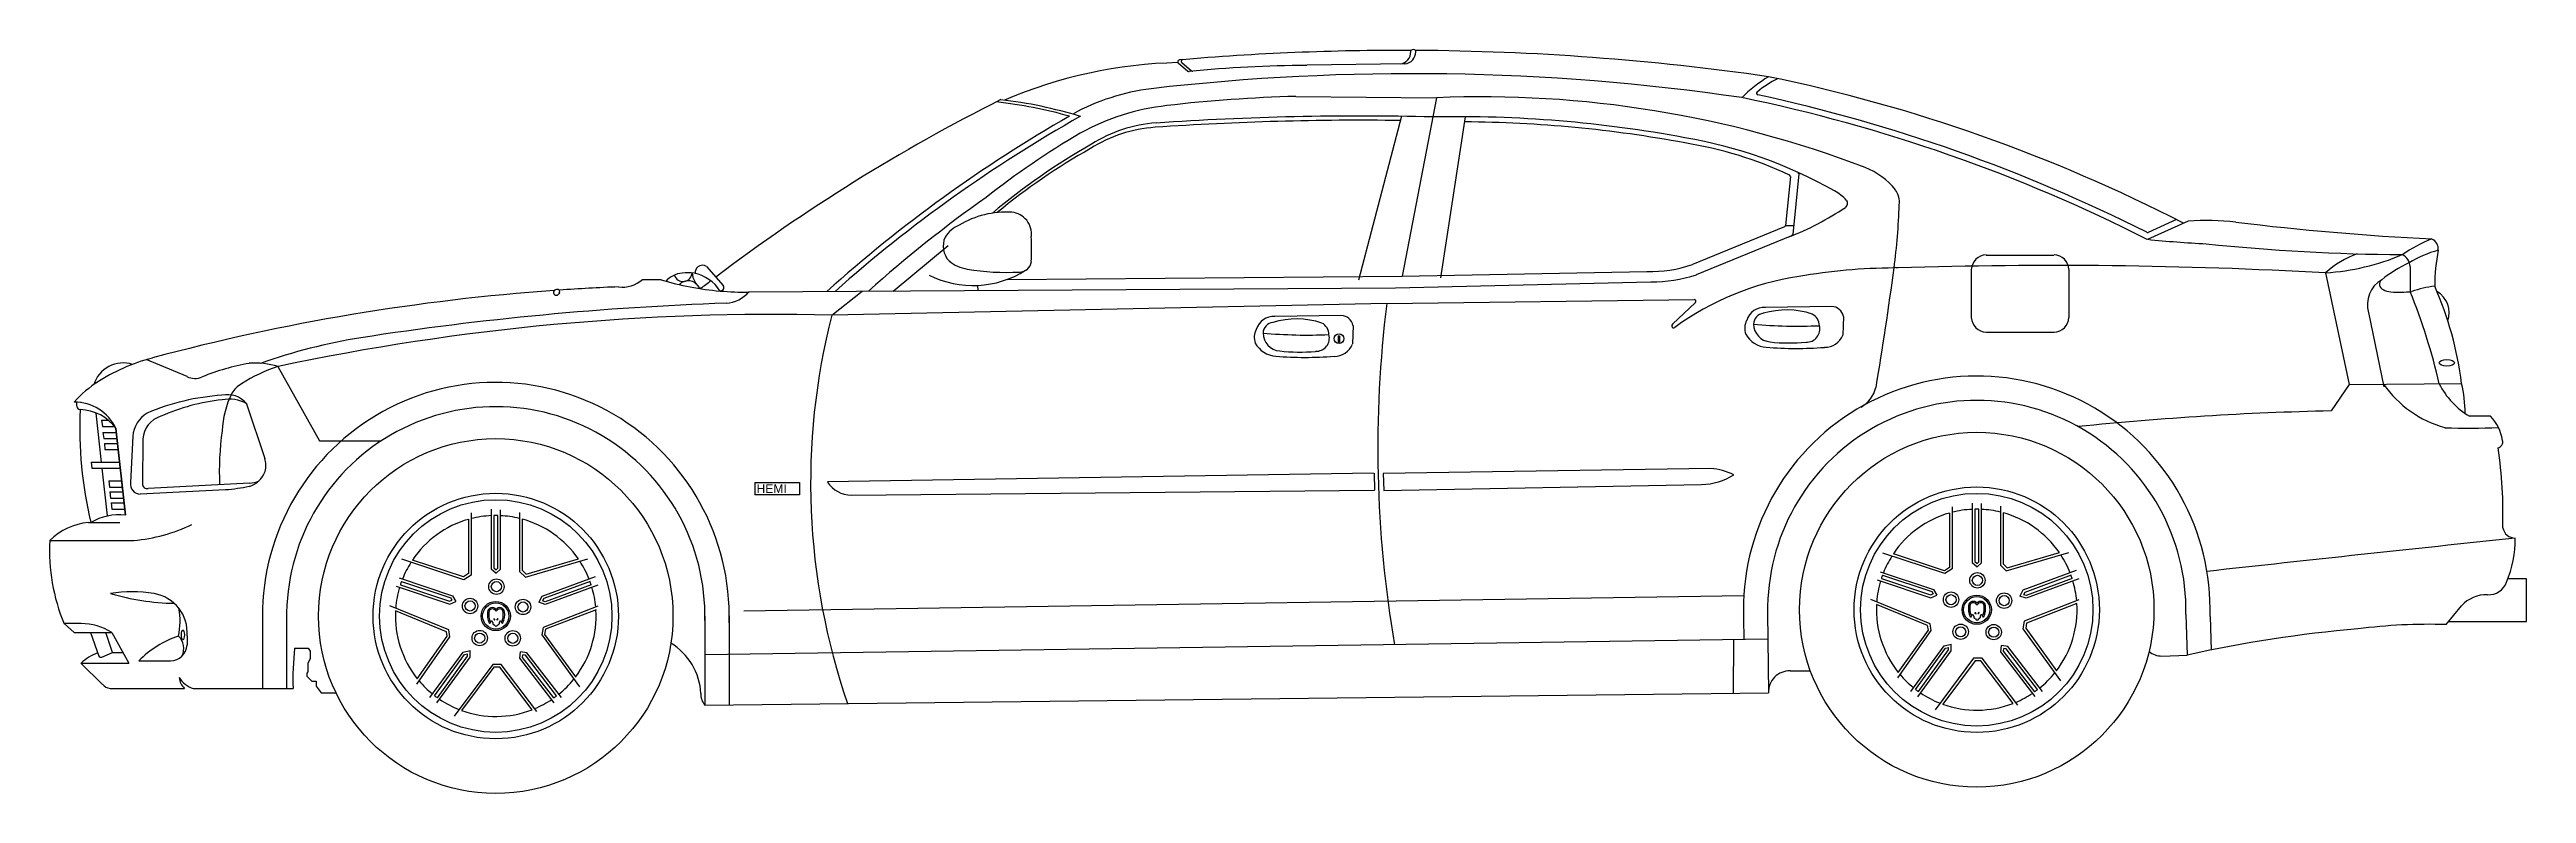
# Model space of a CAD drawing. Header units: inches. Extents: x 58654 to 58854, y 25122 to 25182.
import ezdxf

# ---------------------------------------------------------------- set-up
doc = ezdxf.new("R2010")
doc.units = ezdxf.units.IN
doc.header["$MEASUREMENT"] = 0

# ---------------------------------------------------------------- blocks, each defined once
blk = doc.blocks.new('1')
at = {"color": 7}
for p, q in [((58744.83, 25181.16), (58745.61, 25180.5)), ((58745.13, 25181.19), (58745.91, 25180.53)), ((58763.16, 25181.09), (58755.22, 25180.97)), ((58763.63, 25182.08), (58763.63, 25182.17)), ((58764.03, 25182.05), (58764.03, 25182.17)), ((58754.34, 25178.45), (58765.7, 25178.33)), ((58762.87, 25176.85), (58759.4, 25163.63)), ((58765.7, 25178.33), (58762.93, 25163.95)), ((58768.03, 25176.82), (58766.03, 25163.8)), ((58794.3, 25171.98), (58793.91, 25168.03)), ((58794.97, 25172.2), (58794.49, 25167.32)), ((58793.83, 25167.92), (58786.39, 25164.88)), ((58794.4, 25167.21), (58786.7, 25164.06)), ((58793.91, 25168.03), (58794.56, 25168.03)), ((58826.44, 25168.39), (58823.15, 25166.91)), ((58825.51, 25168.51), (58823.22, 25167.48)), ((58706.71, 25164.72), (58708.06, 25163.2)), ((58721.79, 25162.74), (58726.24, 25166.43)), ((58810.12, 25165.65), (58815.6, 25165.65)), ((58844.38, 25164.72), (58844.38, 25162.69)), ((58694.67, 25162.86), (58694.59, 25162.86)), ((58694.83, 25162.6), (58694.78, 25162.53)), ((58701.55, 25163.67), (58703.05, 25163.67)), ((58710.15, 25162.67), (58762.38, 25162.99)), ((58716.84, 25160.8), (58719.29, 25162.73)), ((58728.62, 25163.19), (58728.64, 25162.78)), ((58731, 25163.67), (58762.93, 25163.95)), ((58762.38, 25162.99), (58783.03, 25163.49)), ((58762.93, 25163.95), (58782.71, 25164.31)), ((58808.92, 25164.48), (58808.92, 25160.6)), ((58816.8, 25164.48), (58816.8, 25160.6)), ((58837.54, 25164.21), (58839.46, 25155.2)), ((58761.68, 25161.74), (58716.84, 25160.8)), ((58758.02, 25160.77), (58752.65, 25160.7)), ((58761.68, 25161.74), (58786.54, 25162.07)), ((58784.78, 25160.07), (58786.64, 25161.83)), ((58797.65, 25161.5), (58792.28, 25161.42)), ((58798.58, 25160.7), (58798.54, 25159.19)), ((58842.27, 25155.02), (58841.03, 25161)), ((58757.77, 25159.12), (58757.88, 25159.12)), ((58757.77, 25159.12), (58757.77, 25158.62)), ((58757.88, 25158.62), (58757.77, 25158.62)), ((58757.88, 25159.12), (58757.88, 25158.62)), ((58758.96, 25159.97), (58758.91, 25158.47)), ((58810.12, 25159.43), (58815.6, 25159.43)), ((58664.74, 25155.84), (58661.45, 25157.21)), ((58672.09, 25156.64), (58675.45, 25150.64)), ((58839.46, 25155.2), (58838, 25153.07)), ((58839.46, 25155.2), (58848.54, 25155.28)), ((58655.83, 25153.46), (58655.83, 25153.77)), ((58657.84, 25148.94), (58657.41, 25152.89)), ((58669.56, 25153.64), (58671.03, 25149.23)), ((58657.84, 25152.31), (58657.9, 25151.81)), ((58657.84, 25152.31), (58658.38, 25152.31)), ((58657.9, 25151.81), (58658.88, 25151.81)), ((58657.95, 25151.33), (58659.04, 25151.33)), ((58657.95, 25151.33), (58658.01, 25150.83)), ((58658.01, 25150.83), (58659.09, 25150.83)), ((58659, 25151.65), (58659.76, 25144.66)), ((58659.76, 25144.66), (58659, 25151.65)), ((58660.36, 25151.02), (58660.17, 25147.29)), ((58661.16, 25150.8), (58661.14, 25147.18)), ((58675.45, 25150.64), (58680.41, 25150.64)), ((58657, 25148.94), (58657.06, 25148.44)), ((58657, 25148.94), (58659.3, 25148.94)), ((58658.06, 25150.44), (58659.13, 25150.44)), ((58658.06, 25150.44), (58658.11, 25149.94)), ((58658.11, 25149.94), (58659.19, 25149.94)), ((58657.06, 25148.44), (58659.35, 25148.44)), ((58658.31, 25144.59), (58657.89, 25148.44)), ((58658.41, 25147.42), (58659.46, 25147.42)), ((58658.41, 25147.42), (58658.47, 25146.91)), ((58658.47, 25146.91), (58659.53, 25146.91)), ((58658.51, 25146.54), (58659.55, 25146.54)), ((58658.51, 25146.54), (58658.57, 25146.03)), ((58667.85, 25146.71), (58660.96, 25146.34)), ((58669.78, 25147.24), (58661.61, 25146.8)), ((58710.62, 25147.3), (58714.23, 25147.3)), ((58710.62, 25147.3), (58710.62, 25146.28)), ((58714.23, 25147.3), (58714.23, 25146.28)), ((58760.62, 25148.05), (58716.49, 25147.33)), ((58718.41, 25146.26), (58760.69, 25146.67)), ((58760.66, 25148.05), (58760.69, 25146.67)), ((58787.86, 25148.42), (58761.39, 25148.01)), ((58761.39, 25148.01), (58761.45, 25146.63)), ((58761.45, 25146.63), (58787.12, 25147.14)), ((58658.57, 25146.03), (58659.61, 25146.03)), ((58658.61, 25145.64), (58659.65, 25145.64)), ((58658.61, 25145.64), (58658.67, 25145.13)), ((58658.67, 25145.13), (58659.71, 25145.13)), ((58687.7, 25144.83), (58687.7, 25139.81)), ((58689.33, 25145.13), (58689.33, 25140.31)), ((58689.54, 25144.62), (58689.54, 25140.41)), ((58689.86, 25140.38), (58689.86, 25144.62)), ((58690.07, 25140.29), (58690.07, 25145.09)), ((58691.6, 25144.87), (58691.6, 25140.11)), ((58714.23, 25146.28), (58710.62, 25146.28)), ((58807.16, 25144.82), (58807.16, 25140.43)), ((58807.37, 25145.33), (58807.37, 25140.32)), ((58809, 25145.63), (58809, 25140.82)), ((58809.21, 25145.13), (58809.21, 25140.91)), ((58809.53, 25140.89), (58809.53, 25145.13)), ((58809.74, 25140.8), (58809.74, 25145.59)), ((58811.27, 25145.37), (58811.27, 25140.62)), ((58811.49, 25144.85), (58811.49, 25140.71)), ((58653.65, 25142.61), (58660.44, 25142.61)), ((58656.77, 25144.07), (58659.32, 25144.07)), ((58687.49, 25144.32), (58687.49, 25139.93)), ((58691.81, 25144.34), (58691.81, 25140.2)), ((58687.12, 25139.44), (58682.1, 25141.09)), ((58687.09, 25139.67), (58682.95, 25141.03)), ((58692.08, 25139.65), (58697.14, 25141.13)), ((58692.14, 25139.89), (58696.37, 25141.12)), ((58806.79, 25139.94), (58801.77, 25141.59)), ((58806.76, 25140.17), (58802.62, 25141.53)), ((58809, 25140.82), (58809.4, 25140.48)), ((58809.21, 25140.91), (58809.39, 25140.76)), ((58809.39, 25140.76), (58809.53, 25140.89)), ((58809.4, 25140.48), (58809.74, 25140.8)), ((58811.27, 25140.62), (58811.75, 25140.16)), ((58811.49, 25140.71), (58811.81, 25140.39)), ((58811.75, 25140.16), (58816.81, 25141.63)), ((58811.81, 25140.39), (58816.04, 25141.63)), ((58681.64, 25138.93), (58685.97, 25137.48)), ((58681.88, 25139.59), (58686.19, 25138.15)), ((58681.98, 25139.04), (58685.96, 25137.71)), ((58682.07, 25139.3), (58686.05, 25137.97)), ((58687.49, 25139.93), (58687.09, 25139.67)), ((58687.7, 25139.81), (58687.12, 25139.44)), ((58689.33, 25140.31), (58689.73, 25139.97)), ((58689.54, 25140.41), (58689.72, 25140.25)), ((58689.72, 25140.25), (58689.86, 25140.38)), ((58689.73, 25139.97), (58690.07, 25140.29)), ((58691.6, 25140.11), (58692.08, 25139.65)), ((58691.81, 25140.2), (58692.14, 25139.89)), ((58697.71, 25139.68), (58693.42, 25138.09)), ((58697.31, 25139.3), (58693.57, 25137.92)), ((58697.4, 25139.04), (58693.67, 25137.66)), ((58697.93, 25139.01), (58693.67, 25137.43)), ((58801.31, 25139.43), (58805.64, 25137.98)), ((58801.55, 25140.09), (58805.86, 25138.65)), ((58801.65, 25139.54), (58805.63, 25138.21)), ((58801.75, 25139.81), (58805.72, 25138.48)), ((58805.86, 25138.65), (58806.13, 25138.2)), ((58807.16, 25140.43), (58806.76, 25140.17)), ((58807.37, 25140.32), (58806.79, 25139.94)), ((58813.09, 25138.59), (58812.85, 25138.12)), ((58817.38, 25140.18), (58813.09, 25138.59)), ((58816.98, 25139.81), (58813.24, 25138.42)), ((58817.07, 25139.54), (58813.34, 25138.16)), ((58817.6, 25139.52), (58813.34, 25137.94)), ((58853.78, 25139.5), (58852.28, 25139.5)), ((58853.78, 25136.06), (58853.78, 25139.5)), ((58670.85, 25136.49), (58670.85, 25130.66)), ((58672.79, 25136.51), (58672.79, 25130.66)), ((58685.91, 25135.39), (58681.12, 25137.34)), ((58685.72, 25135.24), (58681.59, 25136.92)), ((58685.96, 25137.71), (58686.15, 25137.79)), ((58685.97, 25137.48), (58686.46, 25137.69)), ((58686.05, 25137.97), (58686.15, 25137.79)), ((58686.19, 25138.15), (58686.46, 25137.69)), ((58689.63, 25136.98), (58689.71, 25136.89)), ((58689.79, 25136.98), (58689.71, 25136.89)), ((58693.42, 25138.09), (58693.18, 25137.62)), ((58693.67, 25137.43), (58693.18, 25137.62)), ((58693.57, 25137.92), (58693.47, 25137.73)), ((58693.67, 25137.66), (58693.47, 25137.73)), ((58697.95, 25137.3), (58693.51, 25135.59)), ((58697.79, 25137.01), (58693.7, 25135.44)), ((58706.59, 25136.49), (58706.59, 25129.32)), ((58708.54, 25136.53), (58708.54, 25129.34)), ((58790.54, 25138.14), (58709.74, 25136.91)), ((58792.46, 25136.74), (58792.54, 25130.31)), ((58805.59, 25135.89), (58800.8, 25137.84)), ((58805.39, 25135.74), (58801.26, 25137.43)), ((58805.63, 25138.21), (58805.83, 25138.3)), ((58805.64, 25137.98), (58806.13, 25138.2)), ((58805.72, 25138.48), (58805.83, 25138.3)), ((58809.12, 25136.5), (58809.13, 25136.38)), ((58809.3, 25137.48), (58809.38, 25137.4)), ((58809.46, 25137.48), (58809.38, 25137.4)), ((58809.64, 25136.5), (58809.63, 25136.38)), ((58813.34, 25137.94), (58812.85, 25138.12)), ((58813.24, 25138.42), (58813.15, 25138.23)), ((58813.34, 25138.16), (58813.15, 25138.23)), ((58817.62, 25137.81), (58813.19, 25136.1)), ((58817.46, 25137.52), (58813.38, 25135.94)), ((58826.26, 25136.64), (58826.36, 25133.34)), ((58847.29, 25135.82), (58848.53, 25137.32)), ((58656.18, 25135.9), (58654.81, 25135.9)), ((58655.63, 25135.19), (58654.81, 25135.9)), ((58655.63, 25135.19), (58658.66, 25135.19)), ((58656.95, 25135.19), (58657.62, 25133.28)), ((58658.73, 25133.57), (58658.19, 25135.19)), ((58658.66, 25135.19), (58660.05, 25132.7)), ((58664.75, 25134.91), (58664.75, 25134.91)), ((58664.75, 25134.91), (58664.75, 25134.17)), ((58683.3, 25131.02), (58685.99, 25134.82)), ((58683.35, 25131.45), (58685.77, 25134.88)), ((58685.77, 25134.88), (58685.72, 25135.24)), ((58685.99, 25134.82), (58685.91, 25135.39)), ((58689.45, 25136), (58689.46, 25135.88)), ((58689.97, 25136), (58689.96, 25135.88)), ((58693.51, 25135.59), (58693.42, 25134.98)), ((58693.42, 25134.98), (58696.45, 25130.79)), ((58693.7, 25135.44), (58693.64, 25135.03)), ((58693.64, 25135.03), (58696.13, 25131.59)), ((58706.59, 25133.41), (58792.49, 25134.66)), ((58789.71, 25130.27), (58789.74, 25134.62)), ((58790.52, 25136.31), (58790.54, 25134.63)), ((58802.97, 25131.52), (58805.67, 25135.33)), ((58803.02, 25131.96), (58805.45, 25135.38)), ((58805.45, 25135.38), (58805.39, 25135.74)), ((58805.67, 25135.33), (58805.59, 25135.89)), ((58813.19, 25136.1), (58813.09, 25135.48)), ((58813.09, 25135.48), (58816.12, 25131.29)), ((58813.38, 25135.94), (58813.32, 25135.54)), ((58813.32, 25135.54), (58815.81, 25132.09)), ((58828.21, 25136.47), (58828.29, 25133.75)), ((58847.49, 25136.06), (58853.78, 25136.06)), ((58656.17, 25132.7), (58660.05, 25132.7)), ((58656.17, 25132.7), (58657.89, 25131)), ((58657.86, 25133.19), (58658.73, 25133.57)), ((58658.73, 25133.57), (58659.57, 25133.57)), ((58660.85, 25132.89), (58663.41, 25132.89)), ((58673.43, 25133.91), (58674.53, 25133.91)), ((58674.7, 25133.08), (58674.5, 25132.67)), ((58674.5, 25132.67), (58674.5, 25132.01)), ((58674.53, 25133.91), (58674.7, 25133.67)), ((58674.7, 25133.67), (58674.7, 25133.08)), ((58684.37, 25129.92), (58687.05, 25133.6)), ((58684.75, 25130.08), (58687.17, 25133.41)), ((58684.93, 25129.49), (58687.62, 25133.19)), ((58684.97, 25129.91), (58687.41, 25133.26)), ((58689.44, 25132.59), (58686.33, 25128.43)), ((58687.05, 25133.6), (58687.62, 25133.73)), ((58687.17, 25133.41), (58687.41, 25133.46)), ((58687.41, 25133.26), (58687.41, 25133.46)), ((58687.62, 25133.19), (58687.62, 25133.73)), ((58690.12, 25132.59), (58689.44, 25132.59)), ((58693, 25128.81), (58690.12, 25132.59)), ((58691.64, 25133.11), (58691.68, 25133.62)), ((58694.42, 25129.51), (58691.64, 25133.11)), ((58692.19, 25133.54), (58691.68, 25133.62)), ((58691.86, 25133.17), (58691.87, 25133.37)), ((58694.38, 25129.9), (58691.86, 25133.17)), ((58692.08, 25133.34), (58691.87, 25133.37)), ((58694.61, 25130.06), (58692.08, 25133.34)), ((58694.99, 25129.92), (58692.19, 25133.54)), ((58804.04, 25130.43), (58806.72, 25134.11)), ((58804.42, 25130.59), (58806.84, 25133.92)), ((58804.6, 25130), (58807.29, 25133.7)), ((58804.64, 25130.42), (58807.08, 25133.77)), ((58809.11, 25133.1), (58806, 25128.93)), ((58809.22, 25132.88), (58806.61, 25129.39)), ((58806.72, 25134.11), (58807.29, 25134.23)), ((58806.84, 25133.92), (58807.08, 25133.97)), ((58807.08, 25133.77), (58807.08, 25133.97)), ((58807.29, 25133.7), (58807.29, 25134.23)), ((58809.79, 25133.1), (58809.11, 25133.1)), ((58809.69, 25132.89), (58809.22, 25132.88)), ((58812.3, 25129.46), (58809.69, 25132.89)), ((58812.67, 25129.31), (58809.79, 25133.1)), ((58811.31, 25133.61), (58811.35, 25134.12)), ((58814.09, 25130.01), (58811.31, 25133.61)), ((58811.87, 25134.05), (58811.35, 25134.12)), ((58811.53, 25133.68), (58811.55, 25133.88)), ((58814.06, 25130.4), (58811.53, 25133.68)), ((58811.75, 25133.85), (58811.55, 25133.88)), ((58814.28, 25130.57), (58811.75, 25133.85)), ((58814.66, 25130.43), (58811.87, 25134.05)), ((58824.31, 25133.27), (58826.36, 25133.34)), ((58658.53, 25130.66), (58664.53, 25130.66)), ((58665.24, 25130.66), (58673.31, 25130.66)), ((58674.5, 25132.01), (58674.43, 25131.89)), ((58674.43, 25131.89), (58674.43, 25131.65)), ((58674.43, 25131.65), (58674.82, 25131.25)), ((58674.5, 25132.01), (58674.5, 25132.01)), ((58674.82, 25131.25), (58675.18, 25131.25)), ((58675.18, 25131.25), (58675.18, 25130.84)), ((58675.18, 25130.84), (58675.57, 25130.32)), ((58689.54, 25132.38), (58686.93, 25128.88)), ((58690.01, 25132.38), (58689.54, 25132.38)), ((58692.63, 25128.95), (58690.01, 25132.38)), ((58794.28, 25132.08), (58795.92, 25132.08)), ((58675.57, 25130.32), (58676.78, 25130.32)), ((58706.59, 25129.32), (58792.54, 25130.31))]:
    blk.add_line(p, q, dxfattribs=at)
for centre, radius in [((58757.83, 25158.9), 0.398), ((58689.69, 25136.51), 14.32), ((58809.36, 25137.02), 14.32), ((58809.36, 25137.02), 9.91), ((58689.69, 25136.51), 9.91), ((58689.69, 25136.51), 9.39), ((58809.36, 25137.02), 9.39), ((58689.74, 25138.88), 0.62), ((58689.74, 25138.88), 0.409), ((58809.41, 25139.39), 0.62), ((58809.41, 25139.39), 0.409), ((58687.61, 25137.32), 0.62), ((58687.61, 25137.32), 0.409), ((58689.69, 25136.51), 1.18), ((58689.69, 25136.51), 1.06), ((58691.89, 25137.24), 0.62), ((58691.89, 25137.24), 0.409), ((58807.28, 25137.83), 0.62), ((58807.28, 25137.83), 0.409), ((58809.36, 25137.02), 1.18), ((58809.36, 25137.02), 1.06), ((58811.57, 25137.75), 0.62), ((58811.57, 25137.75), 0.409), ((58688.39, 25134.73), 0.62), ((58688.39, 25134.73), 0.409), ((58691.06, 25134.71), 0.62), ((58691.06, 25134.71), 0.409), ((58808.06, 25135.24), 0.62), ((58808.06, 25135.24), 0.409), ((58810.73, 25135.21), 0.62), ((58810.73, 25135.21), 0.409)]:
    blk.add_circle(centre, radius, dxfattribs=at)
for centre, radius, start, end in [((58745.61, 25143.57), 37.62, 91.2276, 113.1858), ((58744.92, 25181.26), 0.135, 94.932, 229.8211), ((58762.84, 24973.51), 208.66, 89.7848, 94.932), ((58745.21, 25181.29), 0.135, 94.8499, 229.8211), ((58755.67, 25081.19), 99.77, 90.2572, 95.7277), ((58745.99, 25180.63), 0.135, 229.8211, 275.5586), ((58762.68, 25182.02), 0.946, 274.9844, 3.1617), ((58763.08, 25182.03), 0.944, 274.5858, 1.2463), ((58763.83, 25181.91), 0.329, 52.324, 127.1356), ((58762.84, 24973.51), 208.66, 81.8184, 89.6749), ((58744.87, 25161.39), 17.83, 97.1843, 118.6783), ((58763.75, 24996.01), 184.28, 81.693, 96.5773), ((58745.73, 25180.33), 0.135, 95.7277, 95.7277), ((58745.7, 25180.6), 0.135, 229.8211, 275.7277), ((58798.13, 25170.64), 10.94, 120.7479, 135.1735), ((58791.7, 25178.71), 0.135, 128.5755, 257.8287), ((58798.13, 25170.64), 10.45, 117.7609, 128.5755), ((58763.92, 25049.94), 131.6, 63.2769, 77.8287), ((58766.09, 25051.63), 131.11, 62.7801, 78.3619), ((58797.32, 25045.05), 148.97, 116.6496, 127.0955), ((58792.74, 25077.57), 114.33, 119.7245, 131.8681), ((58792.99, 25077.2), 114.33, 119.3574, 131.5825), ((58726.19, 25142.27), 35.96, 74.0855, 83.6728), ((58726.39, 25142.46), 35.96, 72.9363, 83.4431), ((58746.02, 25158.99), 18.84, 96.4336, 118.8746), ((58759.46, 24937.95), 238.58, 89.2008, 93.9633), ((58759.54, 24938.29), 238.58, 88.5912, 93.9633), ((58757.55, 25059.74), 118.76, 91.5478, 96.594), ((58767.31, 25075.66), 101.16, 79.4867, 91.0796), ((58769.37, 25091.41), 87.01, 69.141, 92.4173), ((58763.92, 25049.94), 131.11, 63.148, 78.3619), ((58770.76, 25117.6), 67.05, 120.3083, 128.1912), ((58762.64, 25130.34), 50.73, 119.2805, 130.2956), ((58743.76, 25164.76), 11.23, 94.045, 122.3567), ((58743.84, 25165.11), 11.23, 94.045, 122.3567), ((58767.31, 25075.24), 101.16, 79.4867, 89.6278), ((58779.5, 25138.26), 37.39, 60.5707, 80.3444), ((58780.85, 25143.47), 31.61, 64.9685, 81.0425), ((58762.56, 25130), 50.73, 119.2805, 129.6099), ((58798.28, 25167.36), 5.74, 38.1101, 68.8823), ((58794.16, 25171.99), 0.135, 354.3868, 64.9685), ((58794.83, 25172.22), 0.135, 354.3868, 65.6947), ((58796.27, 25167.85), 3.38, 40.9973, 61.8413), ((58801.45, 25169.93), 1.66, 352.4145, 35.7481), ((58790.2, 25084.01), 105.61, 125.2103, 131.8063), ((58730.97, 25161.63), 7.49, 86.8126, 120.81), ((58731.2, 25167.34), 1.78, 353.5321, 83.8269), ((58786.08, 25188.18), 22.57, 291.0241, 304.1378), ((58798.56, 25169.82), 0.368, 300.1381, 42.1914), ((58751.11, 25171.35), 52.01, 352.5657, 358.1926), ((58727.55, 25166.36), 1.71, 154.9684, 223.7036), ((58728, 25165.93), 2.3, 112.0034, 149.838), ((58698.8, 25166.13), 34.18, 358.3148, 1.6852), ((58793.78, 25168.05), 0.135, 292.2099, 354.3868), ((58794.35, 25167.33), 0.135, 292.2099, 354.3868), ((58823.16, 25167.6), 0.135, 243.2769, 294.1473), ((58832.59, 25259.73), 93.29, 264.1904, 267.1243), ((58827.88, 25147.16), 21.28, 83.4826, 93.8613), ((58844.77, 25328.38), 162.7, 264.0499, 269.6353), ((58856.6, 25382.7), 216, 263.0038, 267.2192), ((58850.67, 25155.54), 12.28, 111.7419, 124.3643), ((58845.81, 25166.16), 0.845, 352.1216, 68.2026), ((58706.46, 25164.2), 0.667, 132.4022, 182.7428), ((58706.38, 25164.28), 0.551, 52.7312, 132.059), ((58728.2, 25167.41), 2.92, 229.768, 261.7639), ((58730.95, 25182.78), 18.53, 260.1703, 273.2782), ((58732.02, 25165.23), 0.952, 269.475, 353.738), ((58782.91, 25175.1), 10.79, 268.9348, 288.7909), ((58803.01, 25117.85), 46.76, 90.3943, 99.8846), ((58506.8, 25204.56), 298.57, 350.4359, 352.3127), ((58801.1, 25135.56), 29.12, 86.2352, 86.879), ((58815.63, 24765.56), 399.25, 86.8528, 91.81), ((58810.15, 25164.43), 1.23, 91.1803, 177.4152), ((58815.58, 25164.43), 1.23, 2.5848, 88.8197), ((58842.96, 25158.09), 8.18, 110.5561, 131.4781), ((58836.37, 25183), 18.82, 273.5764, 293.0487), ((58849.55, 25154.16), 12.08, 115.8279, 128.1889), ((58843.22, 25164.64), 1.17, 3.831, 63.295), ((58849.52, 25156.14), 10.31, 106.1778, 120.4791), ((58860.76, 25163.23), 14.39, 168.7115, 180.3861), ((58706.75, 24989.67), 173.56, 94.0741, 104.9627), ((58694.58, 25162.63), 0.226, 87.9217, 333.9209), ((58694.71, 25162.71), 0.159, 315.5127, 106.536), ((58706.75, 24989.67), 173.56, 92.3615, 93.9361), ((58699.92, 25165.53), 2.47, 262.5497, 311.2014), ((58709.8, 25185.9), 23.24, 253.121, 265.0878), ((58704.93, 25162.19), 2.01, 95.3714, 138.7181), ((58704.82, 25164.24), 0.729, 197.0452, 356.5968), ((58705.23, 25162.61), 0.959, 46.3626, 136.3939), ((58705.18, 25160.81), 3.41, 80.6813, 97.3811), ((58707.36, 25164.39), 1.82, 185.8382, 232.463), ((58705.1, 25161.03), 3.21, 32.5247, 78.6181), ((58799.23, 25042.39), 152.24, 127.2544, 127.6414), ((58707.84, 25163.03), 0.281, 264.5334, 35.2537), ((58709.8, 25185.9), 23.24, 265.1014, 270.8675), ((58708.11, 25164.49), 2.73, 274.203, 318.3433), ((58728.27, 25171.08), 7.89, 243.1788, 302.4763), ((58783.23, 25174.28), 10.79, 268.9348, 288.7909), ((58798.52, 25141.09), 23.11, 98.8266, 125.9474), ((58843.23, 25161.66), 2.3, 120.0206, 196.7682), ((58842.35, 25163.29), 0.449, 126.5152, 249.3828), ((58842.83, 25163.79), 1.11, 235.1584, 269.4962), ((58843.5, 25170.42), 7.77, 264.9525, 277.4966), ((58799.64, 25144.43), 48.32, 12.9499, 22.2027), ((58847.85, 25152.39), 10.85, 97.8815, 107.9339), ((58821.11, 25151.92), 27.63, 6.9759, 23.9365), ((58845.49, 25160.96), 2.05, 341.6382, 59.0286), ((58712.25, 24967.28), 193.58, 88.6401, 101.9722), ((58716.91, 24913.11), 248.8, 91.9798, 98.812), ((58769.64, 25147.25), 54.51, 165.6058, 199.0623), ((58752.57, 25159.2), 1.5, 87.0854, 162.6659), ((58757.98, 25159.78), 0.991, 11.171, 87.9651), ((58854.95, 25150.07), 93.99, 172.8667, 189.7293), ((58786.54, 25161.93), 0.135, 313.605, 90.7445), ((58792.2, 25159.93), 1.5, 87.0854, 162.6659), ((58792.25, 25160.02), 0.936, 98.2806, 176.4912), ((58794, 25154.58), 6.64, 71.8738, 106.502), ((58795.61, 25159.96), 1.03, 359.3448, 63.6194), ((58797.61, 25160.51), 0.991, 11.171, 87.9651), ((58810.15, 25160.66), 1.23, 182.5848, 268.8197), ((58815.58, 25160.66), 1.23, 271.1803, 357.4152), ((58685.81, 25114.54), 44.98, 98.9783, 109.6461), ((58752.43, 25158.99), 1.45, 153.115, 197.979), ((58752.87, 25159.55), 2.07, 208.9124, 266.0065), ((58752.62, 25159.29), 0.936, 98.2806, 176.4912), ((58755.29, 25198.97), 39.78, 264.8034, 272.485), ((58753.17, 25159.38), 1.48, 181.2735, 264.7376), ((58754.37, 25153.85), 6.64, 71.8738, 106.502), ((58755.97, 25158.96), 1.08, 268.3155, 14.1801), ((58755.98, 25159.24), 1.03, 359.3448, 63.6194), ((58784.87, 25159.93), 0.162, 123.6601, 303.6601), ((58792.06, 25159.72), 1.45, 153.115, 197.979), ((58792.5, 25160.27), 2.07, 208.9124, 266.0065), ((58792.8, 25160.11), 1.48, 181.2735, 264.7376), ((58794.92, 25199.69), 39.78, 264.8034, 272.485), ((58794.26, 25173.68), 15.13, 263.943, 274.9507), ((58795.6, 25159.69), 1.08, 268.3155, 14.1801), ((58797.08, 25159.78), 1.58, 269.0717, 338.2156), ((58659.58, 25154.45), 2.49, 72.6224, 162.7824), ((58665.72, 25142.73), 15.09, 104.5118, 123.3713), ((58672.81, 25139.09), 18.07, 99.6847, 112.2393), ((58676.32, 25143.82), 13.51, 108.2546, 122.1342), ((58670.23, 25150.6), 6.33, 72.8771, 94.1635), ((58755.13, 25189.08), 31.69, 265.6397, 274.1638), ((58754.63, 25172.95), 15.13, 263.943, 274.9507), ((58757.45, 25159.05), 1.58, 269.0717, 338.2156), ((58794.76, 25189.8), 31.69, 265.6397, 274.1638), ((58662.53, 25147.65), 9.23, 122.3211, 138.4274), ((58665.37, 25157.18), 1.49, 244.7575, 293.7118), ((58669.98, 25153.63), 1.82, 117.3663, 151.8581), ((58689.69, 25136.51), 18.86, 358.33, 182.1401), ((58809.36, 25137.02), 18.86, 358.33, 182.1401), ((58798.64, 25155.68), 2.68, 300.8274, 344.1302), ((58849.67, 25160.48), 9.11, 215.2337, 254.181), ((58852.39, 25158.08), 6.32, 206.4937, 239.4842), ((58837.57, 25152.79), 11.25, 0.4055, 12.7961), ((58655.67, 25150.1), 3.67, 24.8482, 90.8415), ((58656.12, 25153.46), 0.289, 180, 267.6018), ((58689.07, 25151.67), 33, 177.4022, 193.3206), ((58656.02, 25149.48), 3.69, 35.901, 88.6377), ((58656.12, 25153.46), 0.289, 77.5673, 87.4588), ((58662.72, 25150.86), 2.36, 120.8242, 176.1806), ((58663.24, 25150.65), 2.08, 107.2661, 175.7617), ((58668.77, 25135.8), 18.57, 93.7386, 113.0116), ((58669.2, 25137.98), 16.06, 95.7817, 114.169), ((58668.02, 25152.4), 1.98, 38.822, 103.5029), ((58675.5, 25151.02), 7.94, 154.0288, 176.9147), ((58668.17, 25151.26), 2.76, 59.7127, 102.3628), ((58689.69, 25136.51), 16.9, 358.732, 180.929), ((58809.36, 25137.02), 16.9, 358.732, 180.929), ((58843.56, 24898.38), 254.75, 91.2506, 95.8581), ((58850.03, 25127.01), 25.64, 88.105, 91.895), ((58848.27, 25150.12), 3.62, 9.0668, 44.0956), ((58691.06, 25148.14), 23.71, 171.9743, 182.4827), ((58849.12, 25194.04), 42.37, 267.3868, 273.2443), ((58851.37, 25150.57), 0.493, 283.4621, 14.1838), ((58669.51, 25148.67), 1.61, 342.2588, 20.3135), ((58816.84, 25144.81), 35.04, 358.0681, 8.6538), ((58661, 25147.17), 0.835, 171.9273, 267.2316), ((58661.53, 25147.19), 0.396, 180.4169, 280.6778), ((58666.68, 25161.94), 15.27, 274.3797, 281.6753), ((58669.27, 25148.79), 1.88, 285.4476, 340.7581), ((58669.78, 25149), 1.76, 270.1104, 296.3011), ((58718.46, 25148.6), 2.34, 212.9021, 268.8637), ((58787.1, 25151.98), 4.84, 270.2971, 302.9544), ((58787.52, 25143.42), 5.01, 63.794, 86.0649), ((58659.27, 25140.05), 4.63, 83.911, 119.8678), ((58689.69, 25136.51), 8.11, 92.5435, 104.2277), ((58689.69, 25136.51), 8.11, 88.8254, 91.0532), ((58689.69, 25136.51), 8.11, 76.3721, 87.3349), ((58809.36, 25137.02), 8.11, 105.7699, 146.175), ((58809.36, 25137.02), 8.11, 92.5435, 104.2277), ((58809.36, 25137.02), 8.11, 88.8254, 91.0532), ((58809.36, 25137.02), 8.11, 76.3721, 87.3349), ((58809.36, 25137.02), 8.11, 34.616, 74.8342), ((58669.01, 25141.8), 15.38, 176.9989, 202.5862), ((58657.3, 25138.89), 5.21, 95.8551, 134.4061), ((58659.29, 25156.01), 13.45, 274.9225, 295.7692), ((58689.69, 25136.51), 8.11, 105.7699, 146.175), ((58689.69, 25136.51), 8.11, 34.616, 74.8342), ((59419.9, 19772.78), 5399.87, 96.02767, 96.29339), ((58852.87, 25143.82), 1.02, 190.7952, 269.6799), ((58844.04, 25142.66), 8.82, 337.2288, 0.9522), ((58689.69, 25136.51), 8.11, 147.7161, 158.4035), ((58689.69, 25136.51), 8.11, 21.6154, 33.0532), ((58809.36, 25137.02), 8.11, 147.7161, 158.4035), ((58809.36, 25137.02), 8.11, 21.6154, 33.0532), ((58689.69, 25136.51), 8.11, 163.3698, 175.5444), ((58689.69, 25136.51), 8.11, 159.8944, 161.8799), ((58689.69, 25136.51), 8.11, 18.1403, 20.1258), ((58689.69, 25136.51), 8.11, 5.0866, 16.6487), ((58809.36, 25137.02), 8.11, 163.3698, 175.5444), ((58809.36, 25137.02), 8.11, 159.8944, 161.8799), ((58809.36, 25137.02), 8.11, 18.1403, 20.1258), ((58809.36, 25137.02), 8.11, 5.0866, 16.6487), ((58850.74, 25139.75), 1.52, 266.0975, 340.7522), ((58660.31, 25126.51), 11.95, 81.5243, 98.4757), ((58663.94, 25156.25), 18.71, 253.2523, 269.272), ((58661.54, 25135.15), 3.22, 355.7295, 80.4496), ((58658.87, 25136.06), 5.31, 347.172, 11.6985), ((58689.69, 25136.51), 8.11, 177.1151, 218.585), ((58690.55, 25136.64), 1.54, 172.4207, 206.2982), ((58689.41, 25136.8), 0.389, 39.3388, 173.6705), ((58690.55, 25136.64), 1.43, 172.4207, 205.713), ((58689.41, 25136.8), 0.284, 39.3388, 173.6705), ((58690.01, 25136.8), 0.389, 6.3295, 140.6612), ((58690.01, 25136.8), 0.284, 6.3295, 140.6612), ((58688.87, 25136.64), 1.43, 334.287, 7.5793), ((58688.87, 25136.64), 1.54, 333.7018, 7.5793), ((58689.69, 25136.51), 8.11, 322.6073, 3.5308), ((58809.36, 25137.02), 8.11, 177.1151, 218.585), ((58810.22, 25137.14), 1.54, 172.4207, 206.2982), ((58809.08, 25137.3), 0.389, 39.3388, 173.6705), ((58810.22, 25137.14), 1.43, 172.4207, 205.713), ((58809.08, 25137.3), 0.284, 39.3388, 173.6705), ((58808.88, 25136.48), 0.0466, 196.4349, 15.2332), ((58809.02, 25136.51), 0.0963, 356.8409, 192.7519), ((58809.22, 25136.7), 0.0822, 357.0486, 97.8304), ((58809.29, 25136.78), 0.0822, 177.0486, 277.8304), ((58809.68, 25137.3), 0.389, 6.3295, 140.6612), ((58809.68, 25137.3), 0.284, 6.3295, 140.6612), ((58809.47, 25136.79), 0.0822, 262.1696, 2.9514), ((58809.54, 25136.71), 0.0822, 82.1696, 182.9514), ((58809.74, 25136.51), 0.0963, 347.2481, 183.1591), ((58809.88, 25136.48), 0.0466, 164.7668, 343.5651), ((58808.54, 25137.14), 1.43, 334.287, 7.5793), ((58808.54, 25137.14), 1.54, 333.7018, 7.5793), ((58809.36, 25137.02), 8.11, 322.6073, 3.5308), ((58850.54, 25135.55), 2.68, 87.9253, 138.5507), ((58656.22, 25131.36), 4.54, 57.4485, 90.5369), ((58666.78, 25126.94), 8.41, 108.9712, 134.9373), ((58663.1, 25133.89), 1.38, 333.3802, 46.1188), ((58689.21, 25135.97), 0.0466, 196.4349, 15.2332), ((58689.35, 25136), 0.0963, 356.8409, 192.7519), ((58689.51, 25135.88), 0.0555, 184.4269, 274.4102), ((58689.49, 25135.74), 0.0901, 21.4514, 73.24), ((58689.54, 25136.2), 0.0822, 357.0486, 97.8304), ((58689.61, 25136.28), 0.0822, 177.0486, 277.8304), ((58689.71, 25135.83), 0.142, 202.6397, 271.5388), ((58689.71, 25135.83), 0.142, 268.4612, 337.3603), ((58689.79, 25136.28), 0.0822, 262.1696, 2.9514), ((58689.86, 25136.2), 0.0822, 82.1696, 182.9514), ((58689.93, 25135.74), 0.0901, 106.76, 158.5486), ((58689.91, 25135.88), 0.0555, 265.5898, 355.5731), ((58690.07, 25136), 0.0963, 347.2481, 183.1591), ((58690.21, 25135.97), 0.0466, 164.7668, 343.5651), ((58809.18, 25136.39), 0.0555, 184.4269, 274.4102), ((58809.16, 25136.25), 0.0901, 21.4514, 73.24), ((58809.38, 25136.33), 0.142, 202.6397, 271.5388), ((58809.39, 25136.33), 0.142, 268.4612, 337.3603), ((58809.6, 25136.25), 0.0901, 106.76, 158.5486), ((58809.58, 25136.39), 0.0555, 265.5898, 355.5731), ((58848.9, 25033.25), 102.6, 94.8891, 102.6882), ((58845.87, 25091.32), 44.52, 88.1748, 97.3729), ((58658.95, 25129.77), 4.03, 110.6237, 133.5), ((58657.79, 25133.36), 0.182, 195.8318, 294.7449), ((58663.37, 25134.27), 1.38, 271.4636, 356.1623), ((58694.95, 25131.49), 21.65, 173.5769, 182.1918), ((58701.21, 25130), 5.06, 2.9431, 58.5675), ((58824.29, 25134.79), 1.51, 228.5062, 270.804), ((58658.69, 25131.72), 1.07, 222.3989, 261.4905), ((58665.88, 25132.65), 2.09, 212.218, 252.1889), ((58665.58, 25131.72), 1.49, 186.8969, 225.1219), ((58689.69, 25136.51), 8.11, 220.1296, 230.9528), ((58689.69, 25136.51), 8.11, 308.8316, 321.0579), ((58794.22, 25130.4), 1.68, 87.8223, 183.2841), ((58809.36, 25137.02), 8.11, 220.1296, 230.9528), ((58809.36, 25137.02), 8.11, 232.4436, 234.429), ((58809.36, 25137.02), 8.11, 305.3561, 307.3419), ((58809.36, 25137.02), 8.11, 308.8316, 321.0579), ((58689.69, 25136.51), 8.11, 232.4436, 234.429), ((58689.69, 25136.51), 8.11, 235.9189, 248.5721), ((58689.69, 25136.51), 8.11, 250.1227, 291.2344), ((58689.69, 25136.51), 8.11, 292.7788, 303.8644), ((58689.69, 25136.51), 8.11, 305.3561, 307.3419), ((58707.71, 25130.24), 1.46, 179.0244, 219.3194), ((58809.36, 25137.02), 8.11, 235.9189, 248.5721), ((58809.36, 25137.02), 8.11, 250.1227, 291.2344), ((58809.36, 25137.02), 8.11, 292.7788, 303.8644)]:
    blk.add_arc(centre, radius, start, end, dxfattribs=at)
for centre, major_axis, ratio in [((58847.35, 25156.95), (0.612, 0), 0.449647), ((58664.41, 25134.99), (0, -0.395), 0.288761)]:
    blk.add_ellipse(centre, major_axis=major_axis, ratio=ratio, dxfattribs=at)
at = {"color": 7, "insert": (58710.76, 25147.15), "char_height": 0.7, "width": 1005.9828, "attachment_point": 1}
blk.add_mtext('{\\fSwis721 BlkEx BT|b0|i0|c0|p34;HEMI}', dxfattribs=at)

msp = doc.modelspace()

# ---------------------------------------------------------------- block references
at = {"color": 5}
msp.add_blockref('1', (0, 0), dxfattribs=at)

doc.saveas('drawing.dxf')
